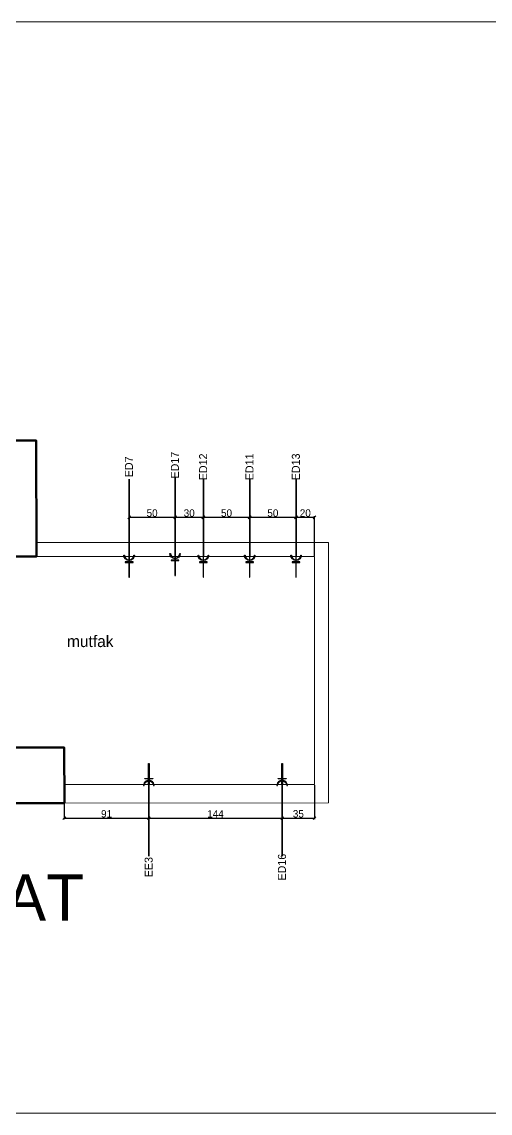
# Model space of a CAD drawing. Header units: millimetres. Extents: x 280 to 14881, y -4087 to -2041.
# Drawn here: x 6620 to 7125, y -3219 to -2041 of the extents above; entities that cross this region are included whole.
import ezdxf
from ezdxf.enums import TextEntityAlignment as Align

# ---------------------------------------------------------------- set-up
doc = ezdxf.new("R2010")
doc.units = ezdxf.units.MM
doc.layers.get('Defpoints').update_dxf_attribs({"lineweight": 18})
for name, color, linetype, lineweight in [('duvar2', 234, 'Continuous', 0), ('ELK', 1, 'Continuous', 35), ('kolon', 105, 'Continuous', 50)]:
    doc.layers.add(name, color=color, linetype=linetype, lineweight=lineweight)
doc.layers.add('ELEKTRİK', color=10, linetype='Continuous')
doc.styles.add('TAKSİM', font='GOTHIC.TTF', dxfattribs={"height": 20})
doc.dimstyles.new('OLCU50', dxfattribs={"dimtxt": 8, "dimasz": 3, "dimexe": 1.25, "dimexo": 0.625, "dimtad": 1, "dimdec": 0, "dimtxsty": 'Standard', "dimblk": 'OBLIQUE', "dimcen": 2.5, "dimclrd": 256, "dimclre": 251, "dimclrt": 25, "dimadec": 0, "dimazin": 0, "dimtfac": 1, "dimtdec": 0, "dimtmove": 0, "dimatfit": 3, "dimldrblk": 'OBLIQUE', "dimfxl": 1, "dimarcsym": 0})

# ---------------------------------------------------------------- blocks, each defined once
blk = doc.blocks.new('A$C50025146')
at = {"layer": 'ELEKTRİK'}
for points in [[(6.940050297998823e-05, 5.345355450490388), (6.940050297998823e-05, 5.908019846885509), (22.50664525620232, 5.908019846885509), (22.50664525620232, 5.345355450490388)], [(16.0258407970905, 9.846670621633166), (16.5885051934838, 9.846670621633166), (16.5885051934838, 1.406704675742731), (16.0258407970905, 1.406704675742731)]]:
    blk.add_hatch(color=256, dxfattribs=at).paths.add_polyline_path(points)
h = blk.add_hatch(color=256, dxfattribs=at)
edge = h.paths.add_edge_path()
edge.add_line((23.70435837441619, 11.25333161261187), (23.70435837441619, 10.69066721622039))
edge.add_ellipse((23.70435837441619, 5.626687648689767), major_axis=(3.580774291992597, -3.580774291992606), ratio=0.9999999999999413, start_angle=134.9999999999983, end_angle=314.9999999999983)
edge.add_line((23.70435837441619, 0.5627080811555061), (23.70435837441619, 4.368476402305532e-05))
edge.add_ellipse((23.70435837441619, 5.626687648689767), major_axis=(3.978638102213783, 3.978638102213774), ratio=0.9999999999999128, start_angle=45.0000000000025, end_angle=225.0000000000025, ccw=False)
for points, elevation in [([(6.940050297998823e-05, 5.908019846885509), (22.50664525620232, 5.908019846885509), (22.50664525620232, 5.345355450490388), (6.940050297998823e-05, 5.345355450490388)], 4.794507297291503e-08), ([(16.0258407970905, 1.406704675742731), (16.0258407970905, 9.846670621633166), (16.5885051934838, 9.846670621633166), (16.5885051934838, 1.406704675742731)], 4.791194770819646e-08)]:
    blk.add_lwpolyline(points, close=True, dxfattribs=dict(at, elevation=elevation))
at = {"layer": 'ELEKTRİK', "elevation": 4.798666618537076e-08}
blk.add_lwpolyline([(23.70435837441437, 4.368476402305532e-05), (23.70435837441619, 0.5627080811555061, -0.9999999999999944), (23.70435837441619, 10.69066721622039), (23.70435837441619, 11.25333161261187, 0.9999999999999944)], format="xyb", close=True, dxfattribs=at)
blk = doc.blocks.new('_Oblique')
at = {"color": 0, "linetype": 'ByBlock', "lineweight": -2}
blk.add_line((-0.5, -0.5), (0.5, 0.5), dxfattribs=at)
blk = doc.blocks.new('*D45')
at = {"color": 251, "lineweight": -2, "transparency": 16777216}
for p, q in [((6915.494980198511, -2602.177362953867), (6915.494980198511, -2574.471866508382)), ((6935.494980198506, -2617.177362953867), (6935.494980198506, -2574.471866508382))]:
    blk.add_line(p, q, dxfattribs=at)
at = {"lineweight": -2, "transparency": 16777216}
blk.add_line((6935.494980198506, -2575.721866508382), (6915.494980198511, -2575.721866508382), dxfattribs=at)
at = {"layer": 'Defpoints', "color": 0, "transparency": 16777216}
for p in [(6915.494980198511, -2575.721866508382), (6915.494980198511, -2602.802362953867), (6935.494980198506, -2617.802362953867)]:
    blk.add_point(p, dxfattribs=at)
at = {"lineweight": -2, "transparency": 16777216, "xscale": 3, "yscale": 3, "zscale": 3, "rotation": 180}
blk.add_blockref('_Oblique', (6915.494980198511, -2575.721866508382), dxfattribs=at)
at = {"lineweight": -2, "transparency": 16777216, "xscale": 3, "yscale": 3, "zscale": 3}
blk.add_blockref('_Oblique', (6935.494980198506, -2575.721866508382), dxfattribs=at)
at = {"color": 25, "transparency": 16777216, "insert": (6925.494980198509, -2571.096866508382), "char_height": 8, "attachment_point": 5}
blk.add_mtext('20', dxfattribs=at)
blk = doc.blocks.new('*D46')
at = {"color": 251, "lineweight": -2, "transparency": 16777216}
for p, q in [((6865.494980198513, -2602.177362953867), (6865.494980198513, -2574.471866508382)), ((6915.494980198511, -2602.177362953867), (6915.494980198511, -2574.471866508382))]:
    blk.add_line(p, q, dxfattribs=at)
at = {"lineweight": -2, "transparency": 16777216}
blk.add_line((6915.494980198511, -2575.721866508382), (6865.494980198513, -2575.721866508382), dxfattribs=at)
at = {"layer": 'Defpoints', "color": 0, "transparency": 16777216}
for p in [(6865.494980198513, -2575.721866508382), (6865.494980198513, -2602.802362953867), (6915.494980198511, -2602.802362953867)]:
    blk.add_point(p, dxfattribs=at)
at = {"lineweight": -2, "transparency": 16777216, "xscale": 3, "yscale": 3, "zscale": 3, "rotation": 180}
blk.add_blockref('_Oblique', (6865.494980198513, -2575.721866508382), dxfattribs=at)
at = {"lineweight": -2, "transparency": 16777216, "xscale": 3, "yscale": 3, "zscale": 3}
blk.add_blockref('_Oblique', (6915.494980198511, -2575.721866508382), dxfattribs=at)
at = {"color": 25, "transparency": 16777216, "insert": (6890.494980198512, -2571.096866508382), "char_height": 8, "attachment_point": 5}
blk.add_mtext('50', dxfattribs=at)
blk = doc.blocks.new('*D47')
at = {"color": 251, "lineweight": -2, "transparency": 16777216}
for p, q in [((6815.494980198515, -2602.177362953867), (6815.494980198515, -2574.471866508382)), ((6865.494980198513, -2602.177362953867), (6865.494980198513, -2574.471866508382))]:
    blk.add_line(p, q, dxfattribs=at)
at = {"lineweight": -2, "transparency": 16777216}
blk.add_line((6865.494980198513, -2575.721866508382), (6815.494980198515, -2575.721866508382), dxfattribs=at)
at = {"layer": 'Defpoints', "color": 0, "transparency": 16777216}
for p in [(6815.494980198515, -2575.721866508382), (6815.494980198515, -2602.802362953867), (6865.494980198513, -2602.802362953867)]:
    blk.add_point(p, dxfattribs=at)
at = {"lineweight": -2, "transparency": 16777216, "xscale": 3, "yscale": 3, "zscale": 3, "rotation": 180}
blk.add_blockref('_Oblique', (6815.494980198515, -2575.721866508382), dxfattribs=at)
at = {"lineweight": -2, "transparency": 16777216, "xscale": 3, "yscale": 3, "zscale": 3}
blk.add_blockref('_Oblique', (6865.494980198513, -2575.721866508382), dxfattribs=at)
at = {"color": 25, "transparency": 16777216, "insert": (6840.494980198514, -2571.096866508382), "char_height": 8, "attachment_point": 5}
blk.add_mtext('50', dxfattribs=at)
blk = doc.blocks.new('*D48')
at = {"color": 251, "lineweight": -2, "transparency": 16777216}
for p, q in [((6784.994997996538, -2602.177362953867), (6784.994997996538, -2574.471866508382)), ((6815.494980198515, -2602.177362953867), (6815.494980198515, -2574.471866508382))]:
    blk.add_line(p, q, dxfattribs=at)
at = {"lineweight": -2, "transparency": 16777216}
blk.add_line((6815.494980198515, -2575.721866508382), (6784.994997996538, -2575.721866508382), dxfattribs=at)
at = {"layer": 'Defpoints', "color": 0, "transparency": 16777216}
for p in [(6784.994997996538, -2575.721866508382), (6784.994997996538, -2602.802362953867), (6815.494980198515, -2602.802362953867)]:
    blk.add_point(p, dxfattribs=at)
at = {"lineweight": -2, "transparency": 16777216, "xscale": 3, "yscale": 3, "zscale": 3, "rotation": 180}
blk.add_blockref('_Oblique', (6784.994997996538, -2575.721866508382), dxfattribs=at)
at = {"lineweight": -2, "transparency": 16777216, "xscale": 3, "yscale": 3, "zscale": 3}
blk.add_blockref('_Oblique', (6815.494980198515, -2575.721866508382), dxfattribs=at)
at = {"color": 25, "transparency": 16777216, "insert": (6800.244989097526, -2571.096866508382), "char_height": 8, "attachment_point": 5}
blk.add_mtext('30', dxfattribs=at)
blk = doc.blocks.new('*D49')
at = {"color": 251, "lineweight": -2, "transparency": 16777216}
for p, q in [((6735.429296171666, -2602.177362953867), (6735.429296171666, -2574.471866508382)), ((6784.994997996538, -2602.177362953867), (6784.994997996538, -2574.471866508382))]:
    blk.add_line(p, q, dxfattribs=at)
at = {"lineweight": -2, "transparency": 16777216}
blk.add_line((6784.994997996538, -2575.721866508382), (6735.429296171666, -2575.721866508382), dxfattribs=at)
at = {"layer": 'Defpoints', "color": 0, "transparency": 16777216}
for p in [(6735.429296171666, -2575.721866508382), (6735.429296171666, -2602.802362953867), (6784.994997996538, -2602.802362953867)]:
    blk.add_point(p, dxfattribs=at)
at = {"lineweight": -2, "transparency": 16777216, "xscale": 3, "yscale": 3, "zscale": 3, "rotation": 180}
blk.add_blockref('_Oblique', (6735.429296171666, -2575.721866508382), dxfattribs=at)
at = {"lineweight": -2, "transparency": 16777216, "xscale": 3, "yscale": 3, "zscale": 3}
blk.add_blockref('_Oblique', (6784.994997996538, -2575.721866508382), dxfattribs=at)
at = {"color": 25, "transparency": 16777216, "insert": (6760.212147084101, -2571.096866508382), "char_height": 8, "attachment_point": 5}
blk.add_mtext('50', dxfattribs=at)
blk = doc.blocks.new('*D62')
at = {"color": 251, "lineweight": -2, "transparency": 16777216}
for p, q in [((6665.494980198506, -2864.573671400677), (6665.494980198506, -2901.597484580296)), ((6756.681934708722, -2884.56958631469), (6756.681934708722, -2901.597484580296))]:
    blk.add_line(p, q, dxfattribs=at)
at = {"lineweight": -2, "transparency": 16777216}
blk.add_line((6665.494980198506, -2900.347484580296), (6756.681934708722, -2900.347484580296), dxfattribs=at)
at = {"layer": 'Defpoints', "color": 0, "transparency": 16777216}
for p in [(6665.494980198506, -2863.948671400677), (6756.681934708722, -2883.94458631469), (6756.681934708722, -2900.347484580296)]:
    blk.add_point(p, dxfattribs=at)
at = {"lineweight": -2, "transparency": 16777216, "xscale": 3, "yscale": 3, "zscale": 3, "rotation": 180}
blk.add_blockref('_Oblique', (6665.494980198506, -2900.347484580296), dxfattribs=at)
at = {"lineweight": -2, "transparency": 16777216, "xscale": 3, "yscale": 3, "zscale": 3}
blk.add_blockref('_Oblique', (6756.681934708722, -2900.347484580296), dxfattribs=at)
at = {"color": 25, "transparency": 16777216, "insert": (6711.088457453614, -2895.722484580296), "char_height": 8, "attachment_point": 5}
blk.add_mtext('91', dxfattribs=at)
blk = doc.blocks.new('*D63')
at = {"color": 251, "lineweight": -2, "transparency": 16777216}
for p, q in [((6756.681934708722, -2884.56958631469), (6756.681934708722, -2901.597484580296)), ((6900.494980198513, -2884.343076746243), (6900.494980198513, -2901.597484580296))]:
    blk.add_line(p, q, dxfattribs=at)
at = {"lineweight": -2, "transparency": 16777216}
blk.add_line((6756.681934708722, -2900.347484580296), (6900.494980198513, -2900.347484580296), dxfattribs=at)
at = {"layer": 'Defpoints', "color": 0, "transparency": 16777216}
for p in [(6756.681934708722, -2883.94458631469), (6900.494980198513, -2883.718076746243), (6900.494980198513, -2900.347484580296)]:
    blk.add_point(p, dxfattribs=at)
at = {"lineweight": -2, "transparency": 16777216, "xscale": 3, "yscale": 3, "zscale": 3, "rotation": 180}
blk.add_blockref('_Oblique', (6756.681934708722, -2900.347484580296), dxfattribs=at)
at = {"lineweight": -2, "transparency": 16777216, "xscale": 3, "yscale": 3, "zscale": 3}
blk.add_blockref('_Oblique', (6900.494980198513, -2900.347484580296), dxfattribs=at)
at = {"color": 25, "transparency": 16777216, "insert": (6828.588457453618, -2895.722484580296), "char_height": 8, "attachment_point": 5}
blk.add_mtext('144', dxfattribs=at)
blk = doc.blocks.new('*D64')
at = {"color": 251, "lineweight": -2, "transparency": 16777216}
for p, q in [((6935.494980198506, -2864.573671400677), (6935.494980198506, -2901.597484580296)), ((6900.494980198513, -2884.343076746243), (6900.494980198513, -2901.597484580296))]:
    blk.add_line(p, q, dxfattribs=at)
at = {"lineweight": -2, "transparency": 16777216}
blk.add_line((6900.494980198513, -2900.347484580296), (6935.494980198506, -2900.347484580296), dxfattribs=at)
at = {"layer": 'Defpoints', "color": 0, "transparency": 16777216}
for p in [(6935.494980198506, -2863.948671400677), (6900.494980198513, -2883.718076746243), (6935.494980198506, -2900.347484580296)]:
    blk.add_point(p, dxfattribs=at)
at = {"lineweight": -2, "transparency": 16777216, "xscale": 3, "yscale": 3, "zscale": 3, "rotation": 180}
blk.add_blockref('_Oblique', (6900.494980198513, -2900.347484580296), dxfattribs=at)
at = {"lineweight": -2, "transparency": 16777216, "xscale": 3, "yscale": 3, "zscale": 3}
blk.add_blockref('_Oblique', (6935.494980198506, -2900.347484580296), dxfattribs=at)
at = {"color": 25, "transparency": 16777216, "insert": (6917.994980198509, -2895.722484580296), "char_height": 8, "attachment_point": 5}
blk.add_mtext('35', dxfattribs=at)

msp = doc.modelspace()

# ---------------------------------------------------------------- linework, layer by layer
at = {"layer": 'duvar2'}
for p, q in [((6950.494980198506, -2602.802362953867), (6635.494940112985, -2602.802362953867)), ((6935.494980198506, -2617.802362953867), (6935.494980198506, -2863.948671400677)), ((6935.494980198506, -2863.948671400677), (6665.494980198506, -2863.948671400677))]:
    msp.add_line(p, q, dxfattribs=at)
msp.add_lwpolyline([(5120.459765931304, -2040.894049920522), (9928.750396595624, -2040.894049920522), (9928.750396595624, -3218.739370981044), (5120.459765931304, -3218.739370981044)], close=True, dxfattribs=at)
for points in [[(6665.527903007353, -2884.088156463786), (6950.494980198506, -2883.639325347969), (6950.494980198506, -2602.802362953867)], [(6935.494980198506, -2617.802362953867), (6635.494940112985, -2617.802362953867)]]:
    msp.add_lwpolyline(points, dxfattribs=at)
at = {"layer": 'ELK', "color": 1}
for p, q in [((6735.429296171689, -2534.549716571667), (6735.42929617166, -2617.802362953867)), ((6784.994997996562, -2532.646409193023), (6784.994997996533, -2615.899055575223)), ((6815.494980198539, -2534.549716571666), (6815.494980198509, -2617.802362953866)), ((6865.494980198537, -2534.549716571667), (6865.494980198508, -2617.802362953867)), ((6915.494980198535, -2534.549716571667), (6915.494980198506, -2617.802362953867)), ((6756.681934708744, -2941.5208233291), (6756.681934708715, -2863.948671400678)), ((6900.494980198535, -2941.5208233291), (6900.494980198506, -2863.948671400678))]:
    msp.add_line(p, q, dxfattribs=at)
at = {"layer": 'kolon'}
for points in [[(6605.290638052018, -2492.80252997683), (6635.290597966505, -2492.753487861676), (6635.494940112985, -2617.802362953867), (6605.494980198506, -2617.802362953867)], [(6605.429898948058, -2824.186320865118), (6665.429818777038, -2824.088236634809), (6665.527903007353, -2884.088156463786), (6605.527983178372, -2884.186240694098)]]:
    msp.add_lwpolyline(points, close=True, dxfattribs=at)

# ---------------------------------------------------------------- block references
at = {"layer": 'ELEKTRİK', "xscale": -1, "rotation": 270}
for p in [(6779.368310347856, -2638.405700831439, -4.794507297291816e-08), (6729.802608522983, -2640.309008210083, -4.794507297291816e-08), (6809.868292549832, -2640.309008210083, -4.794507297291816e-08), (6859.868292549831, -2640.309008210083, -4.794507297291816e-08), (6909.868292549829, -2640.309008210083, -4.794507297291816e-08)]:
    msp.add_blockref('A$C50025146', p, dxfattribs=at)
at = {"layer": 'ELEKTRİK', "rotation": 270}
for p in [(6751.055247060038, -2841.442026144462, -4.794507297291816e-08), (6894.868292549829, -2841.442026144462, -4.794507297291816e-08)]:
    msp.add_blockref('A$C50025146', p, dxfattribs=at)

# ---------------------------------------------------------------- texts
at = {"layer": 'duvar2', "attachment_point": 1}
for s, insert, char_height, width in [('{\\fBankGothic Lt BT|b0|i0|c162|p34;mutfak}', (6668.407278598721, -2703.19013391538), 12.5, 271.8198770259405), ('{\\fBankGothic Lt BT|b0|i0|c162|p34;ALT KAT}', (6415.472202229552, -2960.961700394577), 50, 577.3178941172082)]:
    msp.add_mtext(s, dxfattribs=dict(at, insert=insert, char_height=char_height, width=width))
at = {"layer": 'ELK', "color": 1, "style": 'TAKSİM'}
for s, p in [('ED17', (6789.088431731028, -2519.303884537334)), ('ED12', (6819.588413933005, -2521.207191915977)), ('ED11', (6869.588413933003, -2521.207191915978)), ('ED13', (6919.588413933001, -2521.207191915978)), ('ED7', (6739.522729906155, -2521.207191915978)), ('EE3', (6760.77536844321, -2953.177637583702)), ('ED16', (6904.588413933001, -2953.177637583702))]:
    msp.add_text(s, height=8.64, rotation=90, dxfattribs=at).set_placement(p, align=Align.CENTER)

# ---------------------------------------------------------------- dimensions: what is measured, and where the dimension line sits
for base, p1, p2, picture, middle in [((6735.429296171666, -2575.721866508382), (6784.994997996538, -2602.802362953867), (6735.429296171666, -2602.802362953867), '*D49', (6760.212147084101, -2571.096866508382)), ((6784.994997996538, -2575.721866508382), (6815.494980198515, -2602.802362953867), (6784.994997996538, -2602.802362953867), '*D48', (6800.244989097526, -2571.096866508382)), ((6815.494980198515, -2575.721866508382), (6865.494980198513, -2602.802362953867), (6815.494980198515, -2602.802362953867), '*D47', (6840.494980198514, -2571.096866508382)), ((6865.494980198513, -2575.721866508382), (6915.494980198511, -2602.802362953867), (6865.494980198513, -2602.802362953867), '*D46', (6890.494980198512, -2571.096866508382)), ((6935.494980198506, -2900.347484580296), (6900.494980198513, -2883.718076746243), (6935.494980198506, -2863.948671400677), '*D64', (6917.994980198509, -2895.722484580296)), ((6900.494980198513, -2900.347484580296), (6756.681934708722, -2883.94458631469), (6900.494980198513, -2883.718076746243), '*D63', (6828.588457453618, -2895.722484580296))]:
    dim = msp.add_linear_dim(base=base, p1=p1, p2=p2, dimstyle='OLCU50', override={"dimtmove": 1})
    dim.commit()
    dim.dimension.update_dxf_attribs({"geometry": picture, "text_midpoint": middle})
for base, p1, p2, picture, middle in [((6915.494980198511, -2575.721866508382), (6935.494980198506, -2617.802362953867), (6915.494980198511, -2602.802362953867), '*D45', (6925.494980198509, -2571.096866508382)), ((6756.681934708722, -2900.347484580296), (6665.494980198506, -2863.948671400677), (6756.681934708722, -2883.94458631469), '*D62', (6711.088457453614, -2895.722484580296))]:
    dim = msp.add_linear_dim(base=base, p1=p1, p2=p2, dimstyle='OLCU50')
    dim.commit()
    dim.dimension.update_dxf_attribs({"geometry": picture, "text_midpoint": middle})

doc.saveas('drawing.dxf')
